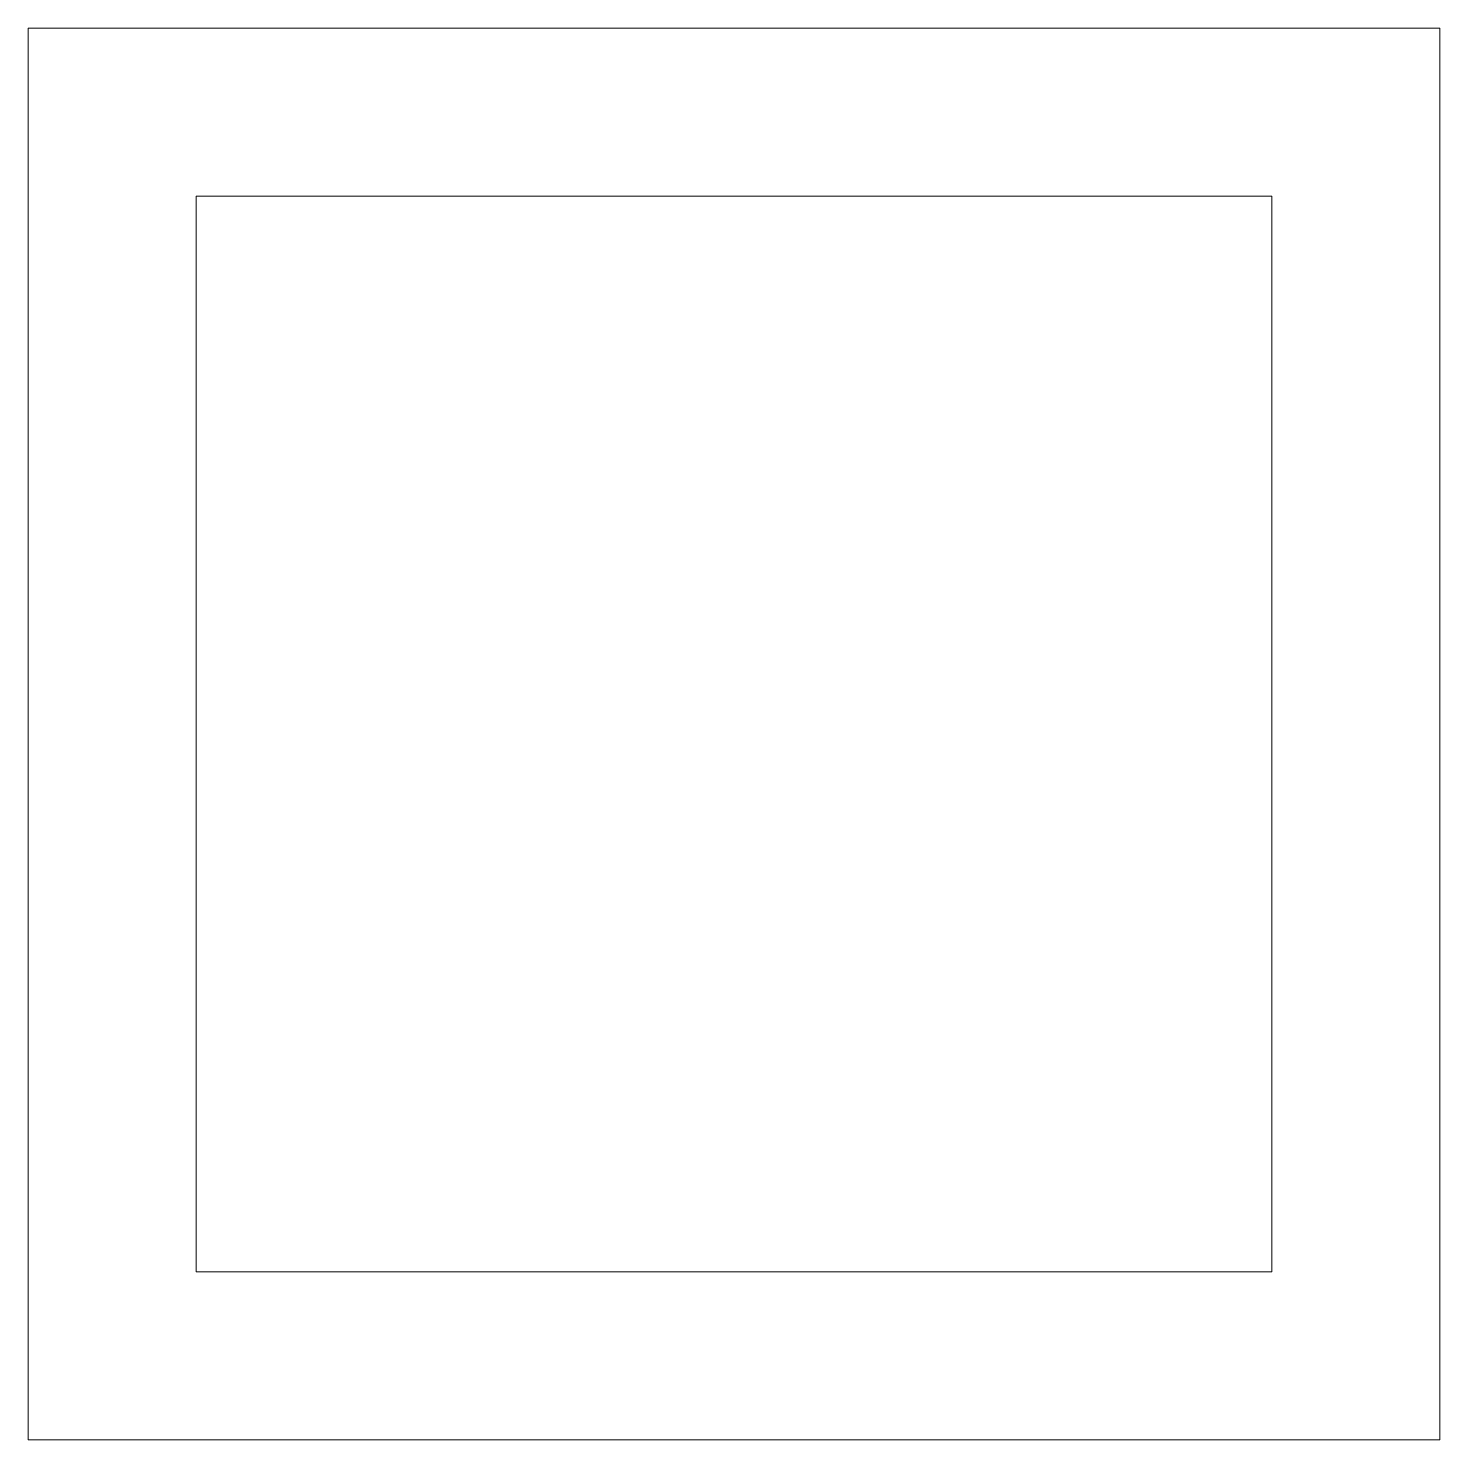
# Model space of a CAD drawing. Header units: millimetres. Extents: x -21807 to 26525, y -2564 to 60640.
# Drawn here: x -7718.6 to -7298.6, y 49431.9 to 49851.9 of the extents above; entities that cross this region are included whole.
import ezdxf

# ---------------------------------------------------------------- set-up
doc = ezdxf.new("R2010")
doc.units = ezdxf.units.MM
doc.layers.add('A-WALL', color=7, linetype='Continuous', lineweight=9)

# ---------------------------------------------------------------- blocks, each defined once
blk = doc.blocks.new('AK-SGS-M3-A_rvt-1-MẶT BẰNG PHÂN VÙNG ÁP SUẤT')
at = {"layer": 'A-WALL', "color": 254, "lineweight": 13, "true_color": 0xcccccc}
for p, q in [((-7668.59, 49851.94), (-7718.59, 49851.94)), ((-7718.59, 49851.94), (-7718.59, 49481.94)), ((-7298.59, 49851.94), (-7668.59, 49851.94)), ((-7298.59, 49801.94), (-7298.59, 49851.94)), ((-7668.59, 49481.94), (-7668.59, 49801.94)), ((-7668.59, 49801.94), (-7348.59, 49801.94)), ((-7348.59, 49801.94), (-7348.59, 49481.94)), ((-7298.59, 49481.94), (-7298.59, 49801.94)), ((-7718.59, 49481.94), (-7718.59, 49431.94)), ((-7348.59, 49481.94), (-7668.59, 49481.94)), ((-7298.59, 49431.94), (-7298.59, 49481.94)), ((-7718.59, 49431.94), (-7298.59, 49431.94))]:
    blk.add_line(p, q, dxfattribs=at)
at = {"layer": 'A-WALL', "color": 254, "lineweight": 13, "true_color": 0xe0e0e0}
for p, q in [((-7718.59, 49851.94), (-7668.59, 49851.94)), ((-7718.59, 49851.94), (-7718.59, 49481.94)), ((-7298.59, 49851.94), (-7668.59, 49851.94)), ((-7298.59, 49851.94), (-7298.59, 49801.94)), ((-7668.59, 49481.94), (-7668.59, 49801.94)), ((-7668.59, 49801.94), (-7348.59, 49801.94)), ((-7348.59, 49801.94), (-7348.59, 49481.94)), ((-7298.59, 49481.94), (-7298.59, 49801.94)), ((-7718.59, 49431.94), (-7718.59, 49481.94)), ((-7348.59, 49481.94), (-7668.59, 49481.94)), ((-7298.59, 49481.94), (-7298.59, 49431.94)), ((-7718.59, 49431.94), (-7298.59, 49431.94))]:
    blk.add_line(p, q, dxfattribs=at)

msp = doc.modelspace()

# ---------------------------------------------------------------- block references
at = {"lineweight": 5}
msp.add_blockref('AK-SGS-M3-A_rvt-1-MẶT BẰNG PHÂN VÙNG ÁP SUẤT', (0, 0), dxfattribs=at)

doc.saveas('drawing.dxf')
